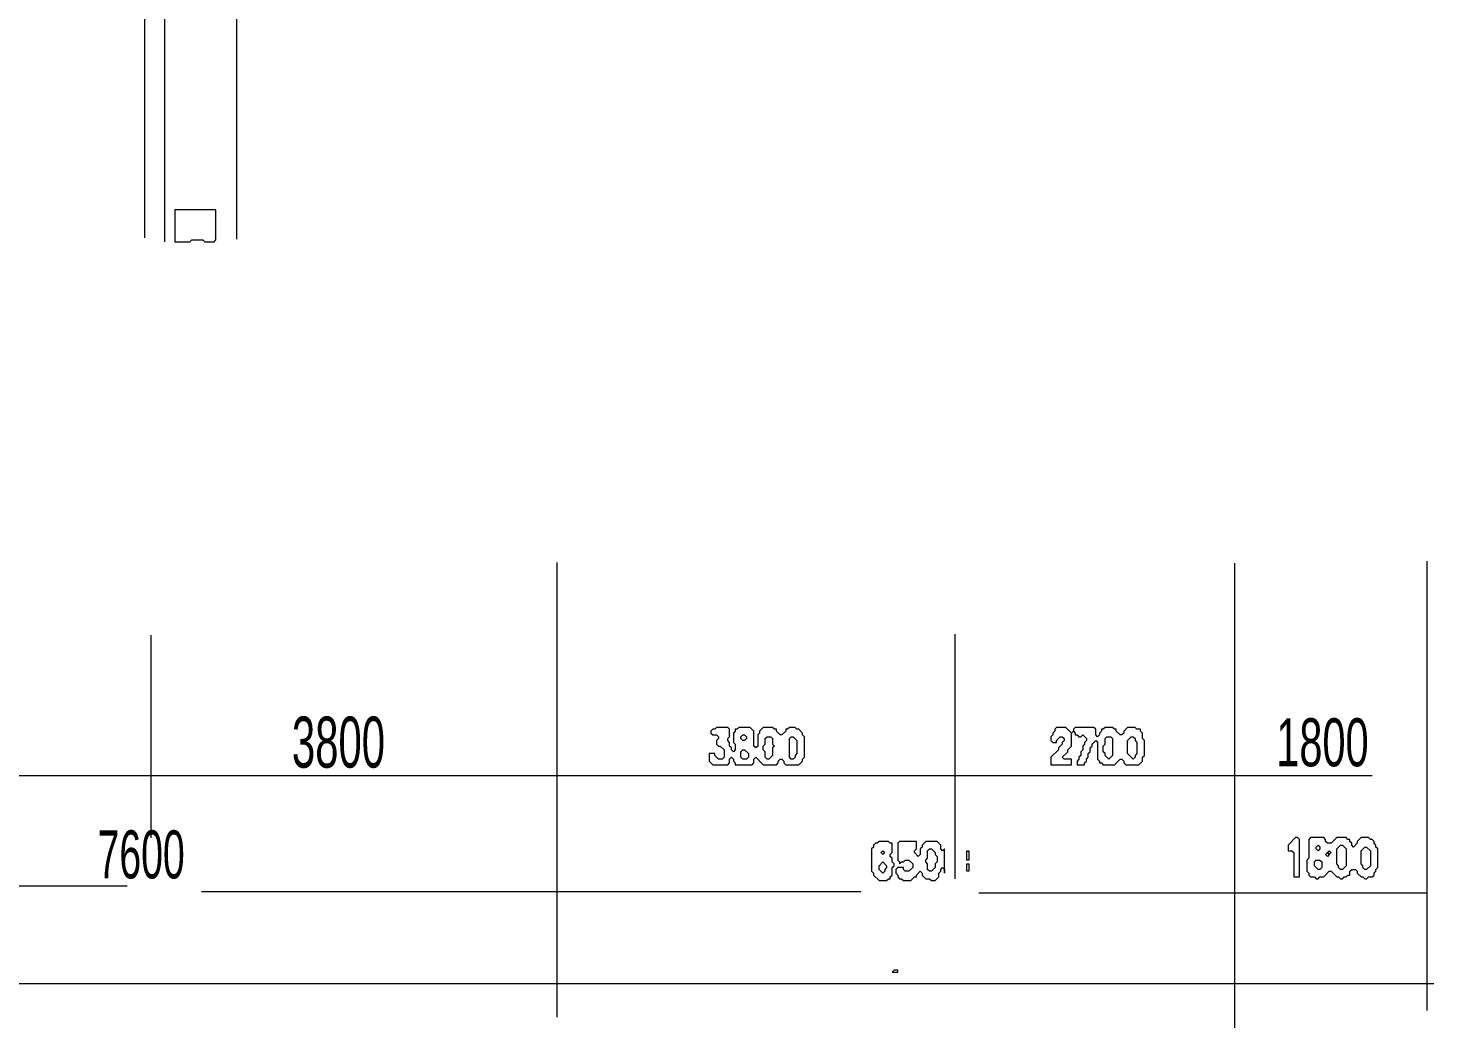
# Model space of a CAD drawing. Header units: millimetres. Extents: x 4 to 412, y 3 to 290.
# Drawn here: x 256.7 to 322.6, y 56.9 to 103.4 of the extents above; entities that cross this region are included whole.
import ezdxf

# ---------------------------------------------------------------- set-up
doc = ezdxf.new("R2010")
doc.units = ezdxf.units.MM
for name, color, linetype, lineweight in [('OCR_TEXT', 6, 'CONTINUOUS', 0), ('TRACE_STRAIGHT', 5, 'CONTINUOUS', 0), ('TRACE_TEXT_SYMBOL', 6, 'CONTINUOUS', 0)]:
    doc.layers.add(name, color=color, linetype=linetype, lineweight=lineweight)
doc.styles.add('wqy-unicode', font='wqy-unicode')

msp = doc.modelspace()

# ---------------------------------------------------------------- linework, layer by layer
at = {"layer": 'TRACE_STRAIGHT', "color": 5}
for p, q in [((262.173, 132.151), (262.173, 93.535)), ((263.111, 126.052), (263.111, 93.354)), ((266.485, 108.067), (266.485, 93.469)), ((281.502, 78.324), (281.502, 57.01)), ((313.277, 78.288), (313.277, 49.567)), ((322.297, 78.38), (322.297, 57.318)), ((262.476, 74.916), (262.476, 65.417)), ((300.165, 74.963), (300.165, 63.49)), ((159.735, 68.329), (319.734, 68.329)), ((235.665, 63.159), (261.359, 63.159)), ((264.846, 62.894), (295.754, 62.894)), ((301.296, 62.835), (322.297, 62.835)), ((204.541, 58.583), (322.624, 58.583))]:
    msp.add_line(p, q, dxfattribs=at)
at = {"layer": 'TRACE_TEXT_SYMBOL', "color": 6}
for points in [[(263.599, 94.843), (263.599, 93.354), (264.299, 93.354), (264.387, 93.442), (264.912, 93.442), (265, 93.354), (265.438, 93.354), (265.525, 93.442), (265.525, 94.843)], [(290.134, 70.147), (290.221, 70.235), (290.309, 70.235), (290.396, 70.147), (290.396, 70.059), (290.309, 69.972), (290.221, 69.972), (290.134, 70.059)], [(291.272, 70.059), (291.36, 70.147), (291.535, 70.147), (291.622, 70.059), (291.622, 69.797), (291.71, 69.709), (291.622, 69.622), (291.622, 69.271), (291.447, 69.096), (291.36, 69.096), (291.272, 69.184), (291.272, 69.446), (291.185, 69.534), (291.185, 69.709), (291.272, 69.797)], [(292.411, 70.059), (292.498, 70.147), (292.586, 70.147), (292.761, 69.972), (292.761, 69.359), (292.673, 69.271), (292.673, 69.184), (292.586, 69.096), (292.498, 69.096), (292.411, 69.184)], [(307.211, 70.059), (307.298, 70.147), (307.473, 70.147), (307.561, 70.059), (307.561, 69.271), (307.386, 69.096), (307.211, 69.271), (307.211, 69.359), (307.123, 69.446), (307.123, 69.709), (307.211, 69.797)], [(308.437, 70.147), (308.524, 70.147), (308.612, 70.059), (308.612, 69.972), (308.699, 69.884), (308.699, 69.359), (308.612, 69.271), (308.612, 69.184), (308.524, 69.096), (308.262, 69.359), (308.262, 69.972)], [(290.134, 69.446), (290.221, 69.534), (290.309, 69.534), (290.484, 69.359), (290.484, 69.184), (290.396, 69.096), (290.221, 69.096), (290.134, 69.184)], [(316.143, 65.418), (315.793, 65.068), (315.793, 64.805), (315.968, 64.805), (316.056, 64.717), (316.056, 63.579), (316.318, 63.579), (316.318, 65.33), (316.231, 65.418)], [(316.844, 65.418), (316.756, 65.33), (316.756, 64.455), (316.669, 64.367), (316.669, 63.842), (316.756, 63.754), (316.756, 63.667), (316.844, 63.579), (317.019, 63.579), (317.107, 63.491), (317.194, 63.491), (317.282, 63.579), (317.457, 63.579), (317.72, 63.842), (317.807, 63.842), (318.07, 63.579), (318.157, 63.579), (318.245, 63.491), (318.333, 63.491), (318.42, 63.579), (318.508, 63.579), (318.595, 63.667), (318.683, 63.667), (318.683, 63.842), (318.771, 63.929), (318.946, 63.929), (319.033, 63.842), (319.033, 63.754), (319.208, 63.579), (319.296, 63.579), (319.384, 63.491), (319.471, 63.491), (319.559, 63.579), (319.734, 63.579), (319.821, 63.667), (319.821, 63.754), (319.909, 63.842), (319.909, 63.929), (319.997, 64.017), (319.997, 64.893), (319.909, 64.98), (319.909, 65.068), (319.821, 65.155), (319.821, 65.243), (319.734, 65.33), (319.646, 65.33), (319.559, 65.418), (319.208, 65.418), (319.033, 65.243), (319.033, 65.155), (318.858, 64.98), (318.771, 65.068), (318.771, 65.155), (318.683, 65.243), (318.683, 65.33), (318.595, 65.33), (318.508, 65.418), (318.07, 65.418), (317.807, 65.155), (317.632, 65.155), (317.544, 65.243), (317.544, 65.33), (317.457, 65.418)], [(296.614, 65.243), (296.527, 65.155), (296.439, 65.155), (296.351, 65.068), (296.351, 64.98), (296.264, 64.893), (296.264, 63.842), (296.351, 63.754), (296.351, 63.667), (296.614, 63.404), (296.965, 63.404), (297.052, 63.491), (297.14, 63.491), (297.14, 63.579), (297.227, 63.667), (297.227, 64.017), (297.315, 64.104), (297.315, 64.192), (297.227, 64.28), (297.227, 64.455), (297.14, 64.542), (297.14, 64.63), (297.227, 64.717), (297.227, 65.155), (297.14, 65.155), (297.052, 65.243)], [(296.702, 64.717), (296.789, 64.805), (296.877, 64.717), (296.789, 64.63)], [(297.578, 65.243), (297.49, 65.155), (297.49, 64.367), (297.578, 64.28), (297.578, 64.192), (297.665, 64.28), (297.753, 64.28), (297.84, 64.367), (298.015, 64.367), (298.191, 64.192), (298.191, 64.017), (298.015, 63.842), (297.84, 63.842), (297.753, 63.929), (297.753, 64.017), (297.49, 64.017), (297.402, 63.929), (297.402, 63.754), (297.49, 63.667), (297.49, 63.579), (297.578, 63.491), (297.665, 63.491), (297.753, 63.404), (298.103, 63.404), (298.278, 63.579), (298.366, 63.579), (298.366, 63.667), (298.541, 63.842), (298.628, 63.754), (298.628, 63.667), (298.804, 63.491), (298.979, 63.491), (299.066, 63.404), (299.241, 63.404), (299.417, 63.579), (299.417, 63.754), (299.504, 63.842), (299.504, 63.929), (299.592, 64.017), (299.679, 63.929), (299.679, 63.754), (299.679, 64.893), (299.592, 64.805), (299.504, 64.893), (299.504, 65.068), (299.329, 65.243), (298.804, 65.243), (298.628, 65.068), (298.628, 64.98), (298.541, 64.893), (298.541, 64.63), (298.453, 64.542), (298.278, 64.717), (298.278, 64.805), (298.366, 64.893), (298.366, 65.243)], [(298.891, 64.805), (298.979, 64.893), (299.066, 64.893), (299.241, 64.717), (299.241, 64.63), (299.329, 64.542), (299.329, 64.28), (299.241, 64.192), (299.241, 64.017), (299.066, 63.842), (298.979, 63.842), (298.891, 63.929), (298.891, 64.192), (298.804, 64.28), (298.804, 64.367), (298.891, 64.455)], [(300.73, 64.805), (300.818, 64.805), (300.818, 64.367), (300.73, 64.367)], [(317.107, 64.98), (317.194, 65.068), (317.282, 64.98), (317.282, 64.893), (317.194, 64.805), (317.107, 64.893)], [(317.544, 64.63), (317.632, 64.717), (317.72, 64.63), (317.632, 64.542)], [(317.632, 64.717), (317.72, 64.805), (317.807, 64.717), (317.72, 64.63)], [(318.245, 65.068), (318.333, 65.068), (318.508, 64.893), (318.508, 64.104), (318.333, 63.929), (318.245, 63.929), (318.157, 64.017), (318.157, 64.104), (318.07, 64.192), (318.07, 64.893)], [(319.384, 64.98), (319.471, 64.98), (319.646, 64.805), (319.646, 64.104), (319.471, 63.929), (319.384, 63.929), (319.296, 64.017), (319.296, 64.104), (319.208, 64.192), (319.208, 64.805)], [(296.789, 64.28), (296.965, 64.104), (296.965, 64.017), (296.877, 63.929), (296.877, 63.842), (296.789, 63.754), (296.614, 63.929), (296.614, 64.104)], [(300.73, 64.192), (300.818, 64.192), (300.818, 63.842), (300.73, 63.842)], [(317.019, 64.28), (317.107, 64.367), (317.282, 64.367), (317.369, 64.28), (317.369, 64.017), (317.282, 63.929), (317.194, 63.929), (317.019, 64.104)], [(297.315, 59.2), (297.227, 59.113), (297.49, 59.113), (297.49, 59.2)]]:
    msp.add_lwpolyline(points, close=True, dxfattribs=at)
for points in [[(288.995, 70.585), (288.908, 70.497), (288.82, 70.497), (288.733, 70.41), (288.733, 70.322), (288.82, 70.235), (288.995, 70.235), (289.083, 70.147), (289.083, 70.059), (288.995, 69.972), (288.995, 69.797), (289.083, 69.709), (289.17, 69.709), (289.346, 69.534), (289.346, 69.184), (289.258, 69.096), (289.083, 69.096), (288.908, 69.271), (288.908, 69.359), (288.645, 69.359), (288.645, 69.009), (288.82, 68.833), (289.521, 68.833), (289.608, 68.921), (289.608, 69.096), (289.696, 69.184), (289.783, 69.096), (289.783, 69.009), (289.871, 68.921), (289.871, 68.833), (290.659, 68.833), (290.747, 68.921), (290.747, 69.096), (290.834, 69.184), (291.185, 68.833), (291.798, 68.833), (291.885, 68.921), (291.885, 69.009), (291.973, 69.096), (292.06, 69.096), (292.148, 69.009), (292.148, 68.921), (292.236, 68.833), (292.849, 68.833), (293.024, 69.009), (293.024, 69.096), (293.111, 69.184), (293.111, 70.147), (293.024, 70.235), (293.024, 70.322), (292.849, 70.497), (292.761, 70.497), (292.673, 70.585), (292.411, 70.585), (292.323, 70.497), (292.236, 70.497), (292.236, 70.41), (292.06, 70.235), (291.973, 70.235), (291.798, 70.41), (291.798, 70.497), (291.71, 70.497), (291.622, 70.585), (291.185, 70.585)], [(291.185, 70.585), (291.009, 70.41), (291.009, 70.322), (290.922, 70.235), (290.922, 69.709), (290.834, 69.622), (290.747, 69.709), (290.747, 70.41), (290.572, 70.585), (290.046, 70.585), (289.959, 70.497), (289.871, 70.497), (289.871, 70.41), (289.783, 70.322), (289.783, 69.884), (289.871, 69.797), (289.871, 69.534), (289.783, 69.446), (289.696, 69.534), (289.696, 69.622), (289.608, 69.709), (289.608, 69.884), (289.521, 69.972), (289.521, 70.059), (289.608, 70.147), (289.608, 70.497), (289.521, 70.585), (288.995, 70.585)], [(304.934, 70.585), (304.846, 70.497), (304.846, 70.41), (304.759, 70.322), (304.759, 70.235), (304.671, 70.147), (304.671, 69.972), (304.759, 69.884), (304.934, 69.884), (304.934, 69.972), (305.109, 70.147), (305.196, 70.147), (305.284, 70.059), (305.284, 69.972), (305.196, 69.884), (305.196, 69.797), (305.021, 69.622), (305.021, 69.534), (304.671, 69.184), (304.671, 68.833), (305.634, 68.833), (305.634, 69.096), (305.284, 69.096), (305.196, 69.184), (305.459, 69.446), (305.459, 69.534), (305.634, 69.709), (305.634, 70.322), (305.722, 70.41), (305.81, 70.322), (305.81, 70.235), (305.897, 70.235), (305.985, 70.147), (306.072, 70.147), (306.16, 70.235), (306.335, 70.059), (306.335, 69.972), (306.247, 69.884), (306.247, 69.797), (306.16, 69.709), (306.16, 69.534), (306.072, 69.446), (306.072, 69.271), (305.985, 69.184), (305.985, 69.096), (305.897, 69.009), (305.897, 68.833), (306.247, 68.833), (306.247, 68.921), (306.335, 69.009), (306.335, 69.096), (306.423, 69.184), (306.423, 69.359), (306.51, 69.446), (306.51, 69.622), (306.598, 69.709), (306.598, 69.797), (306.773, 69.972), (306.86, 69.884), (306.86, 69.096), (306.948, 69.009), (306.948, 68.921), (307.036, 68.921), (307.123, 68.833)], [(307.123, 68.833), (307.649, 68.833), (307.911, 69.096), (307.999, 69.096), (308.086, 69.009), (308.086, 68.921), (308.174, 68.833), (308.787, 68.833), (308.962, 69.009), (308.962, 69.184), (309.05, 69.271), (309.05, 69.972), (308.962, 70.059), (308.962, 70.322), (308.875, 70.41), (308.875, 70.497), (308.699, 70.497), (308.612, 70.585), (308.262, 70.585), (308.086, 70.41), (308.086, 70.322), (307.999, 70.235), (307.911, 70.235), (307.736, 70.41), (307.736, 70.497), (307.649, 70.497), (307.561, 70.585), (307.211, 70.585), (307.123, 70.497), (307.036, 70.497), (307.036, 70.41), (306.948, 70.322), (306.948, 70.235), (306.86, 70.147), (306.773, 70.235), (306.773, 70.497), (306.685, 70.585), (305.81, 70.585), (305.722, 70.497), (305.722, 70.41), (305.634, 70.322), (305.372, 70.585), (304.934, 70.585)]]:
    msp.add_lwpolyline(points, dxfattribs=at)

# ---------------------------------------------------------------- texts
at = {"layer": 'OCR_TEXT', "color": 6, "style": 'wqy-unicode'}
for s, height, width, p in [('3800', 2.3908, 0.61379, (269.086, 68.701)), ('1800', 2.2542, 0.646124, (315.233, 68.761)), ('7600', 2.2542, 0.609256, (259.975, 63.507))]:
    msp.add_text(s, height=height, dxfattribs=dict(at, width=width)).set_placement(p)

doc.saveas('drawing.dxf')
